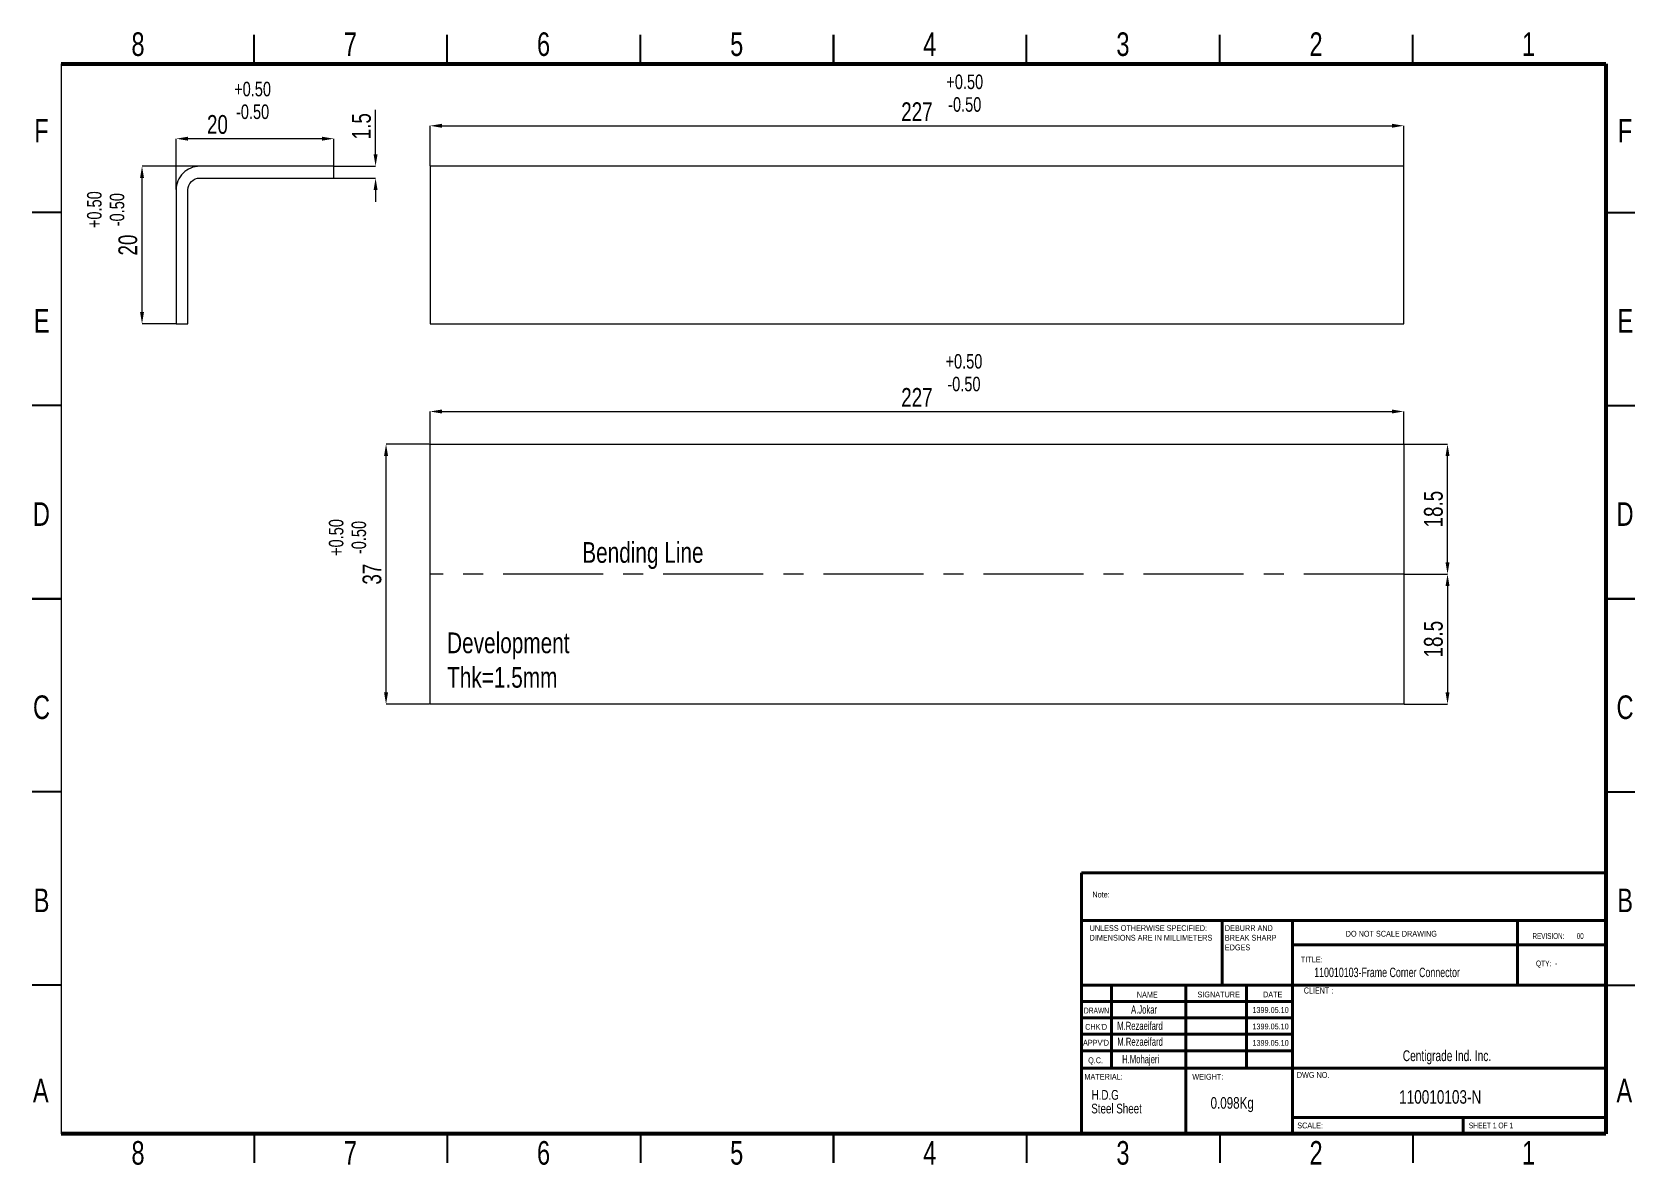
# Model space of a CAD drawing. Header units: millimetres. Extents: x 1213 to 1417, y 2071 to 2214.
import ezdxf

# ---------------------------------------------------------------- set-up
doc = ezdxf.new("R2010")
doc.units = ezdxf.units.MM
doc.linetypes.add('CENTERX2', pattern=[20.32, 12.7, -2.54, 2.54, -2.54])
doc.styles.add('SLDTEXTSTYLE0', font='TXT', dxfattribs={"width": 0.75})
doc.styles.add('SLDTEXTSTYLE1', font='TXT', dxfattribs={"width": 0.686449})
doc.styles.add('SLDTEXTSTYLE2', font='TXT', dxfattribs={"width": 0.652778})
doc.styles.add('SLDTEXTSTYLE3', font='TXT', dxfattribs={"width": 0.6875})
doc.styles.add('SLDTEXTSTYLE4', font='TXT', dxfattribs={"width": 0.7})
doc.styles.add('SLDTEXTSTYLE5', font='TXT', dxfattribs={"width": 0.678571})
doc.dimstyles.new('SLDDIMSTYLE0', dxfattribs={"dimtxt": 2.38125, "dimasz": 1.5, "dimexe": 0, "dimexo": 0.0625, "dimgap": 0.595312, "dimtad": 1, "dimdec": 0, "dimrnd": 1e-09, "dimzin": 12, "dimdsep": 46, "dimtxsty": 'SLDTEXTSTYLE0', "dimcen": 0.09, "dimadec": 0, "dimazin": 3, "dimtfac": 1, "dimtdec": 0, "dimtofl": 0, "dimtmove": 0, "dimatfit": 3, "dimfxl": 1, "dimfrac": 2, "dimtolj": 1, "dimtzin": 12, "dimarcsym": 0})

# ---------------------------------------------------------------- blocks, each defined once
blk = doc.blocks.new('*D50')
at = {"color": 0, "lineweight": -2, "transparency": 16777216}
for p, q in [((1231.73, 2194.48), (1231.73, 2200.92)), ((1250.23, 2200.92), (1233.23, 2200.92)), ((1251.73, 2197.48), (1251.73, 2200.92))]:
    blk.add_line(p, q, dxfattribs=at)
at = {"color": 0, "transparency": 16777216}
for points in [[(1233.23, 2201.17), (1233.23, 2200.67), (1231.73, 2200.92)], [(1250.23, 2201.17), (1250.23, 2200.67), (1251.73, 2200.92)]]:
    blk.add_solid(points, dxfattribs=at)
at = {"layer": 'Defpoints', "color": 0, "transparency": 16777216}
for p in [(1231.73, 2200.92), (1251.73, 2197.42), (1231.73, 2194.42)]:
    blk.add_point(p, dxfattribs=at)
at = {"color": 0, "transparency": 16777216, "insert": (1236.97, 2202.71), "char_height": 2.381, "attachment_point": 5, "style": 'SLDTEXTSTYLE0'}
blk.add_mtext('\\A1;20', dxfattribs=at)
blk = doc.blocks.new('*D51')
at = {"color": 0, "lineweight": -2, "transparency": 16777216}
for p, q in [((1235.56, 2197.42), (1227.4, 2197.42)), ((1227.4, 2178.92), (1227.4, 2195.92)), ((1231.67, 2177.42), (1227.4, 2177.42))]:
    blk.add_line(p, q, dxfattribs=at)
at = {"color": 0, "transparency": 16777216}
for points in [[(1227.15, 2195.92), (1227.65, 2195.92), (1227.4, 2197.42)], [(1227.15, 2178.92), (1227.65, 2178.92), (1227.4, 2177.42)]]:
    blk.add_solid(points, dxfattribs=at)
at = {"layer": 'Defpoints', "color": 0, "transparency": 16777216}
for p in [(1227.4, 2197.42), (1235.62, 2197.42), (1231.73, 2177.42)]:
    blk.add_point(p, dxfattribs=at)
at = {"color": 0, "transparency": 16777216, "insert": (1225.61, 2187.42), "char_height": 2.381, "attachment_point": 5, "rotation": 90, "style": 'SLDTEXTSTYLE0'}
blk.add_mtext('\\A1;20', dxfattribs=at)
blk = doc.blocks.new('*D52')
at = {"color": 0, "lineweight": -2, "transparency": 16777216}
for p, q in [((1257.04, 2198.92), (1257.04, 2204.59)), ((1251.79, 2197.42), (1257.04, 2197.42)), ((1251.79, 2195.92), (1257.04, 2195.92)), ((1257.04, 2194.42), (1257.04, 2192.92))]:
    blk.add_line(p, q, dxfattribs=at)
at = {"color": 0, "transparency": 16777216}
for points in [[(1256.79, 2198.92), (1257.29, 2198.92), (1257.04, 2197.42)], [(1256.79, 2194.42), (1257.29, 2194.42), (1257.04, 2195.92)]]:
    blk.add_solid(points, dxfattribs=at)
at = {"layer": 'Defpoints', "color": 0, "transparency": 16777216}
for p in [(1251.73, 2197.42), (1257.04, 2197.42), (1251.73, 2195.92)]:
    blk.add_point(p, dxfattribs=at)
at = {"color": 0, "transparency": 16777216, "insert": (1255.26, 2202.5), "char_height": 2.381, "attachment_point": 5, "rotation": 90, "style": 'SLDTEXTSTYLE0'}
blk.add_mtext('\\A1;1.5', dxfattribs=at)
blk = doc.blocks.new('*D53')
at = {"color": 0, "lineweight": -2, "transparency": 16777216}
for p, q in [((1263.95, 2197.48), (1263.95, 2202.56)), ((1265.45, 2202.56), (1386.03, 2202.56)), ((1387.53, 2197.48), (1387.53, 2202.56))]:
    blk.add_line(p, q, dxfattribs=at)
at = {"color": 0, "transparency": 16777216}
for points in [[(1265.45, 2202.81), (1265.45, 2202.31), (1263.95, 2202.56)], [(1386.03, 2202.81), (1386.03, 2202.31), (1387.53, 2202.56)]]:
    blk.add_solid(points, dxfattribs=at)
at = {"layer": 'Defpoints', "color": 0, "transparency": 16777216}
for p in [(1387.53, 2202.56), (1263.95, 2197.42), (1387.53, 2197.42)]:
    blk.add_point(p, dxfattribs=at)
at = {"color": 0, "transparency": 16777216, "insert": (1325.74, 2204.34), "char_height": 2.381, "attachment_point": 5, "style": 'SLDTEXTSTYLE0'}
blk.add_mtext('\\A1;227', dxfattribs=at)
blk = doc.blocks.new('*D55')
at = {"color": 0, "lineweight": -2, "transparency": 16777216}
for p, q in [((1263.89, 2162.16), (1258.37, 2162.16)), ((1258.37, 2130.66), (1258.37, 2160.66)), ((1263.89, 2129.16), (1258.37, 2129.16))]:
    blk.add_line(p, q, dxfattribs=at)
at = {"color": 0, "transparency": 16777216}
for points in [[(1258.12, 2160.66), (1258.62, 2160.66), (1258.37, 2162.16)], [(1258.12, 2130.66), (1258.62, 2130.66), (1258.37, 2129.16)]]:
    blk.add_solid(points, dxfattribs=at)
at = {"layer": 'Defpoints', "color": 0, "transparency": 16777216}
for p in [(1258.37, 2162.16), (1263.95, 2162.16), (1263.95, 2129.16)]:
    blk.add_point(p, dxfattribs=at)
at = {"color": 0, "transparency": 16777216, "insert": (1256.59, 2145.66), "char_height": 2.381, "attachment_point": 5, "rotation": 90, "style": 'SLDTEXTSTYLE0'}
blk.add_mtext('\\A1;37', dxfattribs=at)
blk = doc.blocks.new('*D56')
at = {"color": 0, "lineweight": -2, "transparency": 16777216}
for p, q in [((1263.95, 2162.22), (1263.95, 2166.3)), ((1265.45, 2166.3), (1386.03, 2166.3)), ((1387.53, 2162.22), (1387.53, 2166.3))]:
    blk.add_line(p, q, dxfattribs=at)
at = {"color": 0, "transparency": 16777216}
for points in [[(1265.45, 2166.55), (1265.45, 2166.05), (1263.95, 2166.3)], [(1386.03, 2166.55), (1386.03, 2166.05), (1387.53, 2166.3)]]:
    blk.add_solid(points, dxfattribs=at)
at = {"layer": 'Defpoints', "color": 0, "transparency": 16777216}
for p in [(1387.53, 2166.3), (1263.95, 2162.16), (1387.53, 2162.16)]:
    blk.add_point(p, dxfattribs=at)
at = {"color": 0, "transparency": 16777216, "insert": (1325.74, 2168.09), "char_height": 2.381, "attachment_point": 5, "style": 'SLDTEXTSTYLE0'}
blk.add_mtext('\\A1;227', dxfattribs=at)
blk = doc.blocks.new('*D57')
at = {"color": 0, "lineweight": -2, "transparency": 16777216}
for p, q in [((1387.59, 2145.66), (1393.08, 2145.66)), ((1393.08, 2144.16), (1393.08, 2130.66)), ((1387.59, 2129.16), (1393.08, 2129.16))]:
    blk.add_line(p, q, dxfattribs=at)
at = {"color": 0, "transparency": 16777216}
for points in [[(1392.83, 2144.16), (1393.33, 2144.16), (1393.08, 2145.66)], [(1392.83, 2130.66), (1393.33, 2130.66), (1393.08, 2129.16)]]:
    blk.add_solid(points, dxfattribs=at)
at = {"layer": 'Defpoints', "color": 0, "transparency": 16777216}
for p in [(1387.53, 2145.66), (1387.53, 2129.16), (1393.08, 2129.16)]:
    blk.add_point(p, dxfattribs=at)
at = {"color": 0, "transparency": 16777216, "insert": (1391.3, 2137.41), "char_height": 2.381, "attachment_point": 5, "rotation": 90, "style": 'SLDTEXTSTYLE0'}
blk.add_mtext('\\A1;18.5', dxfattribs=at)
blk = doc.blocks.new('*D58')
at = {"color": 0, "lineweight": -2, "transparency": 16777216}
for p, q in [((1387.59, 2162.16), (1393.08, 2162.16)), ((1393.08, 2147.16), (1393.08, 2160.66)), ((1387.59, 2145.66), (1393.08, 2145.66))]:
    blk.add_line(p, q, dxfattribs=at)
at = {"color": 0, "transparency": 16777216}
for points in [[(1392.83, 2160.66), (1393.33, 2160.66), (1393.08, 2162.16)], [(1392.83, 2147.16), (1393.33, 2147.16), (1393.08, 2145.66)]]:
    blk.add_solid(points, dxfattribs=at)
at = {"layer": 'Defpoints', "color": 0, "transparency": 16777216}
for p in [(1387.53, 2162.16), (1393.08, 2162.16), (1387.53, 2145.66)]:
    blk.add_point(p, dxfattribs=at)
at = {"color": 0, "transparency": 16777216, "insert": (1391.3, 2153.91), "char_height": 2.381, "attachment_point": 5, "rotation": 90, "style": 'SLDTEXTSTYLE0'}
blk.add_mtext('\\A1;18.5', dxfattribs=at)
blk = doc.blocks.new('SW_NOTE_62')
at = {"color": 0, "linetype": 'Continuous', "lineweight": 0, "char_height": 1.5, "attachment_point": 1, "style": 'SLDTEXTSTYLE0'}
for s, insert in [('UNLESS OTHERWISE SPECIFIED:', (0, 1.93)), ('DIMENSIONS ARE IN MILLIMETERS', (0, -0.57))]:
    blk.add_mtext(s, dxfattribs=dict(at, insert=insert))
blk = doc.blocks.new('SW_NOTE_63')
at = {"color": 0, "linetype": 'Continuous', "lineweight": 0, "char_height": 1.5, "attachment_point": 1, "style": 'SLDTEXTSTYLE0'}
for s, insert in [('DEBURR AND', (0, 1.93)), ('BREAK SHARP', (0, -0.57)), ('EDGES', (0, -3.07))]:
    blk.add_mtext(s, dxfattribs=dict(at, insert=insert))

msp = doc.modelspace()

# ---------------------------------------------------------------- linework, layer by layer
at = {"linetype": 'Continuous', "lineweight": 35}
for p, q in [((1241.63, 2210.43), (1241.63, 2214.1)), ((1266.14, 2210.43), (1266.14, 2214.1)), ((1290.65, 2210.43), (1290.65, 2214.1)), ((1315.16, 2214.1), (1315.16, 2210.43)), ((1315.16, 2210.43), (1315.16, 2214.1)), ((1339.66, 2210.43), (1339.66, 2214.1)), ((1364.17, 2210.43), (1364.17, 2214.1)), ((1388.68, 2210.43), (1388.68, 2214.1)), ((1217.12, 2191.56), (1213.44, 2191.56)), ((1413.19, 2191.56), (1416.87, 2191.56)), ((1217.12, 2167.05), (1213.44, 2167.05)), ((1413.19, 2167.05), (1416.87, 2167.05)), ((1213.44, 2142.54), (1217.12, 2142.54)), ((1217.12, 2142.54), (1213.44, 2142.54)), ((1416.87, 2142.54), (1413.19, 2142.54)), ((1413.19, 2142.54), (1416.87, 2142.54)), ((1217.12, 2118.03), (1213.44, 2118.03)), ((1413.19, 2118.03), (1416.87, 2118.03)), ((1217.12, 2093.52), (1213.44, 2093.52)), ((1413.19, 2093.52), (1416.87, 2093.52)), ((1241.63, 2074.65), (1241.63, 2070.97)), ((1266.14, 2074.65), (1266.14, 2070.97)), ((1290.65, 2074.65), (1290.65, 2070.97)), ((1315.16, 2070.97), (1315.16, 2074.65)), ((1315.16, 2074.65), (1315.16, 2070.97)), ((1339.66, 2074.65), (1339.66, 2070.97)), ((1364.17, 2074.65), (1364.17, 2070.97)), ((1388.68, 2074.65), (1388.68, 2070.97))]:
    msp.add_line(p, q, dxfattribs=at)
at = {"linetype": 'Continuous', "lineweight": 70}
for p, q in [((1217.12, 2210.43), (1413.19, 2210.43)), ((1413.19, 2210.43), (1413.19, 2074.65)), ((1413.19, 2074.65), (1217.12, 2074.65))]:
    msp.add_line(p, q, dxfattribs=at)
msp.add_line((1217.12, 2210.43), (1217.12, 2074.65))
at = {"linetype": 'CENTERX2'}
msp.add_line((1387.53, 2145.66), (1263.95, 2145.66), dxfattribs=at)
at = {"linetype": 'Continuous', "lineweight": 50}
for p, q in [((1346.62, 2107.78), (1413.19, 2107.78)), ((1346.62, 2107.78), (1346.62, 2101.73)), ((1346.62, 2101.73), (1413.19, 2101.73)), ((1346.62, 2101.73), (1346.62, 2074.77)), ((1364.47, 2101.73), (1364.47, 2093.52)), ((1373.39, 2101.73), (1373.39, 2074.65)), ((1401.96, 2093.52), (1401.96, 2101.73)), ((1413.19, 2098.61), (1373.39, 2098.61)), ((1413.19, 2093.52), (1346.62, 2093.52)), ((1350.45, 2093.52), (1350.45, 2082.98)), ((1359.86, 2093.52), (1359.86, 2074.77)), ((1367.56, 2093.52), (1367.56, 2082.98)), ((1373.39, 2074.77), (1373.39, 2093.52)), ((1373.39, 2091.44), (1346.62, 2091.44)), ((1373.39, 2089.35), (1346.62, 2089.35)), ((1373.39, 2087.27), (1346.62, 2087.27)), ((1373.39, 2085.19), (1346.62, 2085.19)), ((1351.72, 2082.98), (1346.62, 2082.98)), ((1351.72, 2082.98), (1413.19, 2082.98)), ((1373.39, 2076.73), (1413.19, 2076.73)), ((1395.05, 2074.65), (1395.05, 2076.73))]:
    msp.add_line(p, q, dxfattribs=at)
msp.add_lwpolyline([(1233.23, 2177.42), (1233.23, 2194.42, -0.414214), (1234.73, 2195.92), (1251.73, 2195.92), (1251.73, 2197.42), (1234.73, 2197.42, 0.414214), (1231.73, 2194.42), (1231.73, 2177.42)], format="xyb", close=True)
for points in [[(1263.95, 2197.42), (1263.95, 2177.42), (1387.53, 2177.42), (1387.53, 2197.42)], [(1263.95, 2162.16), (1387.53, 2162.16), (1387.53, 2129.16), (1263.95, 2129.16)]]:
    msp.add_lwpolyline(points, close=True)

# ---------------------------------------------------------------- block references
at = {"linetype": 'Continuous', "lineweight": 0, "xscale": 0.4901780385470187, "yscale": 0.4901780385470187, "zscale": 0.4901780385470187}
for name, p in [('SW_NOTE_62', (1347.66, 2100.17)), ('SW_NOTE_63', (1364.82, 2100.17))]:
    msp.add_blockref(name, p, dxfattribs=at)

# ---------------------------------------------------------------- texts
at = {"style": 'SLDTEXTSTYLE0', "width": 0.75}
for s, height, p in [('Bending Line', 2.6286, (1283.27, 2147.1)), ('Development', 2.6286, (1266.12, 2135.63)), ('Thk=1.5mm', 2.629, (1266.12, 2131.25))]:
    msp.add_text(s, height=height, dxfattribs=at).set_placement(p)
at = {"linetype": 'Continuous', "lineweight": 0}
for s, insert, char_height, attachment_point, style in [('8', (1226.89, 2214.41), 2.99, 2, 'SLDTEXTSTYLE0'), ('7', (1253.85, 2214.41), 2.99, 2, 'SLDTEXTSTYLE0'), ('6', (1278.36, 2214.41), 2.99, 2, 'SLDTEXTSTYLE0'), ('5', (1302.87, 2214.41), 2.99, 2, 'SLDTEXTSTYLE0'), ('4', (1327.38, 2214.41), 2.99, 2, 'SLDTEXTSTYLE0'), ('3', (1351.89, 2214.41), 2.99, 2, 'SLDTEXTSTYLE0'), ('2', (1376.4, 2214.41), 2.99, 2, 'SLDTEXTSTYLE0'), ('1', (1403.36, 2214.41), 2.99, 2, 'SLDTEXTSTYLE0'), ('F', (1214.64, 2203.43), 2.99, 2, 'SLDTEXTSTYLE0'), ('F', (1415.61, 2203.43), 2.99, 2, 'SLDTEXTSTYLE0'), ('E', (1214.67, 2179.29), 2.99, 2, 'SLDTEXTSTYLE0'), ('E', (1415.65, 2179.29), 2.99, 2, 'SLDTEXTSTYLE0'), ('D', (1214.63, 2154.78), 2.99, 2, 'SLDTEXTSTYLE0'), ('D', (1415.61, 2154.78), 2.99, 2, 'SLDTEXTSTYLE0'), ('C', (1214.64, 2130.27), 2.99, 2, 'SLDTEXTSTYLE0'), ('C', (1415.61, 2130.27), 2.99, 2, 'SLDTEXTSTYLE0'), ('B', (1214.65, 2105.76), 2.99, 2, 'SLDTEXTSTYLE0'), ('B', (1415.62, 2105.76), 2.99, 2, 'SLDTEXTSTYLE0'), ('Note:', (1348.01, 2105.37), 0.735, 1, 'SLDTEXTSTYLE0'), ('DO NOT SCALE DRAWING', (1380.16, 2100.4), 0.7353, 1, 'SLDTEXTSTYLE0'), ('REVISION:       00', (1403.86, 2100.11), 0.7353, 1, 'SLDTEXTSTYLE2'), ('TITLE:', (1374.47, 2097.13), 0.735, 1, 'SLDTEXTSTYLE0'), ('110010103-Frame Corner Connector', (1376.16, 2095.73), 1.2009, 1, 'SLDTEXTSTYLE4'), ('QTY:  -', (1404.31, 2096.63), 0.735, 1, 'SLDTEXTSTYLE5'), ('NAME', (1353.65, 2092.66), 0.735, 1, 'SLDTEXTSTYLE0'), ('SIGNATURE', (1361.35, 2092.69), 0.735, 1, 'SLDTEXTSTYLE0'), ('DATE', (1369.67, 2092.69), 0.735, 1, 'SLDTEXTSTYLE0'), ('CLIENT :', (1374.84, 2093.22), 0.778, 1, 'SLDTEXTSTYLE4'), ('DRAWN', (1346.94, 2090.65), 0.735, 1, 'SLDTEXTSTYLE1'), ('A.Jokar', (1352.92, 2090.93), 1.038, 1, 'SLDTEXTSTYLE4'), ('1399.05.10', (1368.32, 2090.72), 0.735, 1, 'SLDTEXTSTYLE0'), ("CHK'D", (1347.09, 2088.58), 0.735, 1, 'SLDTEXTSTYLE0'), ('M.Rezaeifard', (1351.16, 2088.86), 1.0375, 1, 'SLDTEXTSTYLE4'), ('1399.05.10', (1368.32, 2088.63), 0.735, 1, 'SLDTEXTSTYLE0'), ("APPV'D", (1346.82, 2086.57), 0.735, 1, 'SLDTEXTSTYLE0'), ('M.Rezaeifard', (1351.18, 2086.85), 1.0375, 1, 'SLDTEXTSTYLE4'), ('1399.05.10', (1368.32, 2086.55), 0.735, 1, 'SLDTEXTSTYLE0'), ('Centigrade Ind. Inc.', (1387.41, 2085.24), 1.3725, 1, 'SLDTEXTSTYLE4'), ('Q.C.', (1347.47, 2084.34), 0.735, 1, 'SLDTEXTSTYLE0'), ('H.Mohajeri', (1351.79, 2084.63), 1.038, 1, 'SLDTEXTSTYLE4'), ('A', (1214.55, 2081.62), 2.99, 2, 'SLDTEXTSTYLE0'), ('MATERIAL:', (1347, 2082.25), 0.735, 1, 'SLDTEXTSTYLE0'), ('WEIGHT:', (1360.69, 2082.25), 0.735, 1, 'SLDTEXTSTYLE0'), ('DWG NO.', (1373.95, 2082.48), 0.735, 1, 'SLDTEXTSTYLE0'), ('A', (1415.52, 2081.62), 2.99, 2, 'SLDTEXTSTYLE0'), ('0.098Kg', (1363.01, 2079.3), 1.469, 1, 'SLDTEXTSTYLE0'), ('110010103-N', (1386.94, 2080.18), 1.7156, 1, 'SLDTEXTSTYLE0'), ('SCALE:', (1374.01, 2076.07), 0.735, 1, 'SLDTEXTSTYLE0'), ('SHEET 1 OF 1', (1395.78, 2076.07), 0.7353, 1, 'SLDTEXTSTYLE3'), ('8', (1226.89, 2073.72), 2.99, 2, 'SLDTEXTSTYLE0'), ('7', (1253.85, 2073.72), 2.99, 2, 'SLDTEXTSTYLE0'), ('6', (1278.36, 2073.72), 2.99, 2, 'SLDTEXTSTYLE0'), ('5', (1302.87, 2073.72), 2.99, 2, 'SLDTEXTSTYLE0'), ('4', (1327.38, 2073.72), 2.99, 2, 'SLDTEXTSTYLE0'), ('3', (1351.89, 2073.72), 2.99, 2, 'SLDTEXTSTYLE0'), ('2', (1376.4, 2073.72), 2.99, 2, 'SLDTEXTSTYLE0'), ('1', (1403.36, 2073.72), 2.99, 2, 'SLDTEXTSTYLE0')]:
    msp.add_mtext(s, dxfattribs=dict(at, insert=insert, char_height=char_height, attachment_point=attachment_point, style=style))
at = {"color": 7, "linetype": 'Continuous', "lineweight": 18, "char_height": 1.843, "attachment_point": 2, "style": 'SLDTEXTSTYLE0'}
for s, insert in [('\\A1;+0.50', (1241.43, 2208.14)), ('\\A1;+0.50', (1331.81, 2209.06)), ('\\A1;-0.50', (1241.43, 2205.26)), ('\\A1;-0.50', (1331.81, 2206.18)), ('\\A1;+0.50', (1331.71, 2173.59)), ('\\A1;-0.50', (1331.71, 2170.71))]:
    msp.add_mtext(s, dxfattribs=dict(at, insert=insert))
at = {"color": 7, "linetype": 'Continuous', "lineweight": 18, "char_height": 1.843, "attachment_point": 2, "rotation": 90, "style": 'SLDTEXTSTYLE0'}
for s, insert in [('\\A1;+0.50', (1220.42, 2191.91)), ('\\A1;-0.50', (1223.3, 2191.91)), ('\\A1;+0.50', (1251.11, 2150.31)), ('\\A1;-0.50', (1253.99, 2150.31))]:
    msp.add_mtext(s, dxfattribs=dict(at, insert=insert))
at = {"color": 7, "linetype": 'Continuous', "lineweight": 0, "attachment_point": 1, "style": 'SLDTEXTSTYLE0'}
for s, insert, char_height in [('H.D.G', (1347.91, 2080.2), 1.238), ('Steel Sheet', (1347.87, 2078.47), 1.2379)]:
    msp.add_mtext(s, dxfattribs=dict(at, insert=insert, char_height=char_height))

# ---------------------------------------------------------------- dimensions: what is measured, and where the dimension line sits
for base, p1, p2, picture, middle in [((1387.53, 2202.56), (1263.95, 2197.42), (1387.53, 2197.42), '*D53', (1325.74, 2204.34)), ((1387.53, 2166.3), (1263.95, 2162.16), (1387.53, 2162.16), '*D56', (1325.74, 2168.09))]:
    dim = msp.add_linear_dim(base=base, p1=p1, p2=p2, text='227', dimstyle='SLDDIMSTYLE0')
    dim.commit()
    dim.dimension.update_dxf_attribs({"geometry": picture, "text_midpoint": middle})
dim = msp.add_linear_dim(base=(1231.73, 2200.92), p1=(1251.73, 2197.42), p2=(1231.73, 2194.42), dimstyle='SLDDIMSTYLE0')
dim.commit()
dim.dimension.update_dxf_attribs({"geometry": '*D50', "text_midpoint": (1236.97, 2200.92), "dimtype": 160})
for base, p1, p2, text, picture, middle in [((1257.04, 2197.42), (1251.73, 2195.92), (1251.73, 2197.42), '1.5', '*D52', (1255.26, 2202.5)), ((1258.37, 2162.16), (1263.95, 2129.16), (1263.95, 2162.16), '37', '*D55', (1256.59, 2145.66)), ((1393.08, 2162.16), (1387.53, 2145.66), (1387.53, 2162.16), '18.5', '*D58', (1391.3, 2153.91)), ((1393.08, 2129.16), (1387.53, 2145.66), (1387.53, 2129.16), '18.5', '*D57', (1391.3, 2137.41))]:
    dim = msp.add_linear_dim(base=base, p1=p1, p2=p2, angle=90, text=text, dimstyle='SLDDIMSTYLE0')
    dim.commit()
    dim.dimension.update_dxf_attribs({"geometry": picture, "text_midpoint": middle})
dim = msp.add_linear_dim(base=(1227.4, 2197.42), p1=(1231.73, 2177.42), p2=(1235.62, 2197.42), angle=90, dimstyle='SLDDIMSTYLE0')
dim.commit()
dim.dimension.update_dxf_attribs({"geometry": '*D51', "text_midpoint": (1225.61, 2187.42)})

doc.saveas('drawing.dxf')
